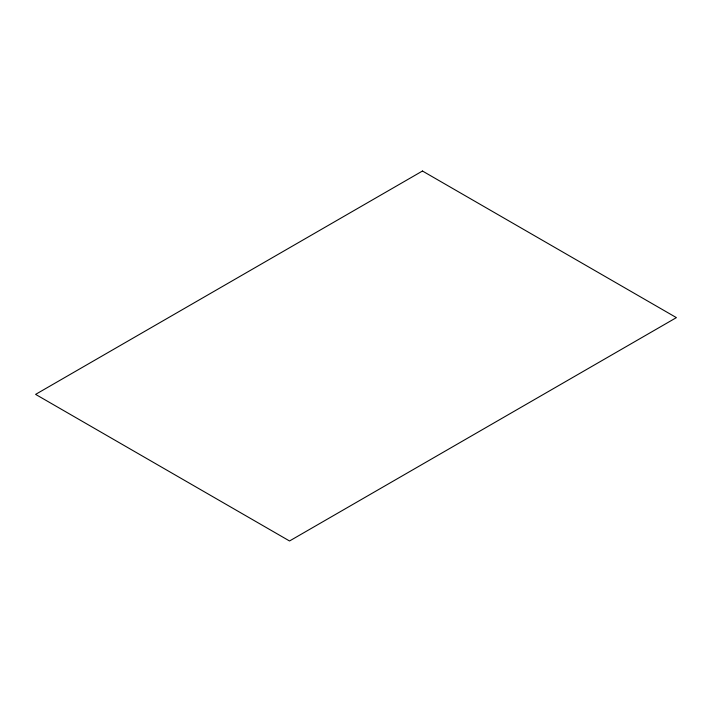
<?xml version="1.0" encoding="UTF-8"?>
<svg xmlns="http://www.w3.org/2000/svg" width="712" height="712" viewBox="0 0 712 712"><rect width="100%" height="100%" fill="white"/><g stroke="black" fill="none" stroke-linecap="round" stroke-linejoin="round"><path stroke-width="1.07" d="M422.465 171.022L35.6 394.377L289.535 540.978L676.4 317.623L422.465 171.022"/></g></svg>
